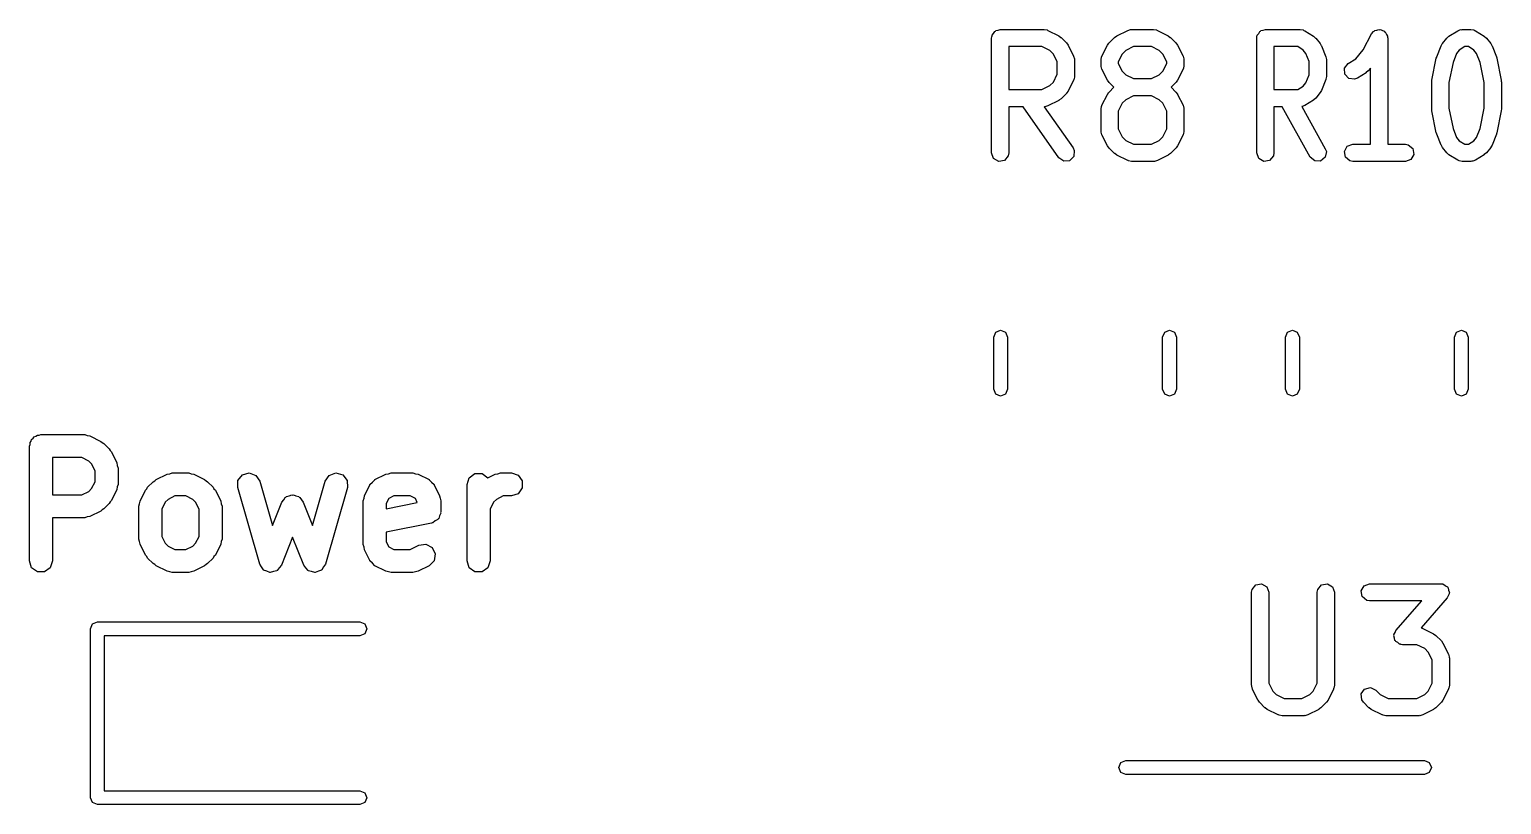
# Model space of a CAD drawing. Extents: x 33 to 173, y -118 to -38.
# Drawn here: x 145.5 to 158.31, y -54.13 to -47.39 of the extents above; entities that cross this region are included whole.
import ezdxf

# ---------------------------------------------------------------- set-up
doc = ezdxf.new("R2010")
doc.units = 0
doc.layers.add('BLACK', color=7, linetype='CONTINUOUS')

msp = doc.modelspace()

# ---------------------------------------------------------------- linework, layer by layer
at = {"layer": 'BLACK', "linetype": 'CONTINUOUS'}
for p, q in [((153.89, -47.4202), (153.9, -47.4034)), ((153.9, -47.4034), (153.906, -47.4011)), ((153.906, -47.4011), (153.91, -47.3959)), ((153.91, -47.3959), (153.93, -47.3925)), ((153.93, -47.3925), (153.948, -47.3858)), ((153.948, -47.3858), (154.329, -47.3858)), ((154.329, -47.3858), (154.355, -47.3903)), ((154.355, -47.3903), (154.358, -47.3932)), ((154.358, -47.3932), (154.362, -47.3937)), ((154.362, -47.3937), (154.458, -47.4414)), ((154.962, -47.4414), (155.057, -47.3937)), ((155.057, -47.3937), (155.082, -47.3863)), ((155.082, -47.3863), (155.087, -47.3874)), ((155.087, -47.3874), (155.091, -47.3858)), ((155.091, -47.3858), (155.281, -47.3858)), ((155.281, -47.3858), (155.307, -47.3903)), ((155.307, -47.3903), (155.31, -47.3932)), ((155.31, -47.3932), (155.315, -47.3937)), ((155.315, -47.3937), (155.41, -47.4414)), ((156.197, -47.4202), (156.206, -47.4034)), ((156.206, -47.4034), (156.213, -47.4011)), ((156.213, -47.4011), (156.217, -47.3959)), ((156.217, -47.3959), (156.236, -47.3925)), ((156.236, -47.3925), (156.255, -47.3858)), ((156.255, -47.3858), (156.559, -47.3858)), ((156.559, -47.3858), (156.585, -47.3903)), ((156.585, -47.3903), (156.591, -47.3955)), ((156.591, -47.3955), (156.599, -47.3972)), ((156.599, -47.3972), (156.675, -47.4448)), ((157.179, -47.4255), (157.195, -47.405)), ((157.195, -47.405), (157.202, -47.402)), ((157.202, -47.402), (157.208, -47.3959)), ((157.208, -47.3959), (157.226, -47.3927)), ((157.226, -47.3927), (157.243, -47.3859)), ((157.243, -47.3859), (157.25, -47.3884)), ((157.25, -47.3884), (157.258, -47.387)), ((157.258, -47.387), (157.274, -47.3961)), ((157.274, -47.3961), (157.291, -47.4018)), ((157.291, -47.4018), (157.296, -47.4086)), ((157.853, -47.4448), (157.929, -47.3972)), ((157.929, -47.3972), (157.953, -47.3875)), ((157.953, -47.3875), (157.961, -47.3886)), ((157.961, -47.3886), (157.969, -47.3858)), ((157.969, -47.3858), (158.045, -47.3858)), ((158.045, -47.3858), (158.071, -47.3903)), ((158.071, -47.3903), (158.077, -47.3955)), ((158.077, -47.3955), (158.085, -47.3972)), ((158.085, -47.3972), (158.161, -47.4448)), ((153.873, -47.4608), (153.875, -47.4511)), ((153.873, -48.4608), (153.873, -47.4608)), ((153.874, -47.4478), (153.876, -47.4449)), ((153.875, -47.4511), (153.874, -47.4478)), ((153.876, -47.4449), (153.877, -47.4352)), ((153.877, -47.4352), (153.89, -47.4202)), ((154.311, -47.5358), (154.023, -47.5358)), ((154.023, -47.5358), (154.023, -47.9096)), ((154.38, -47.5701), (154.311, -47.5358)), ((154.458, -47.4414), (154.476, -47.4547)), ((154.476, -47.4547), (154.477, -47.4554)), ((154.477, -47.4554), (154.525, -47.503)), ((154.525, -47.503), (154.538, -47.5214)), ((154.538, -47.5214), (154.539, -47.5225)), ((154.539, -47.5225), (154.586, -47.6178)), ((154.833, -47.6178), (154.881, -47.5225)), ((154.881, -47.5225), (154.894, -47.5045)), ((154.894, -47.5045), (154.895, -47.503)), ((154.895, -47.503), (154.942, -47.4554)), ((154.942, -47.4554), (154.961, -47.4425)), ((154.961, -47.4425), (154.962, -47.4414)), ((155.108, -47.5358), (155.04, -47.5701)), ((155.264, -47.5358), (155.108, -47.5358)), ((155.332, -47.5701), (155.264, -47.5358)), ((155.41, -47.4414), (155.428, -47.4547)), ((155.428, -47.4547), (155.43, -47.4554)), ((155.43, -47.4554), (155.477, -47.503)), ((155.477, -47.503), (155.49, -47.5214)), ((155.49, -47.5214), (155.491, -47.5225)), ((155.491, -47.5225), (155.539, -47.6178)), ((156.18, -47.4608), (156.181, -47.4511)), ((156.18, -48.4608), (156.18, -47.4608)), ((156.181, -47.4478), (156.182, -47.4449)), ((156.181, -47.4511), (156.181, -47.4478)), ((156.182, -47.4449), (156.184, -47.4352)), ((156.184, -47.4352), (156.197, -47.4202)), ((156.538, -47.5358), (156.33, -47.5358)), ((156.33, -47.5358), (156.33, -47.9096)), ((156.585, -47.5653), (156.538, -47.5358)), ((156.675, -47.4448), (156.693, -47.4612)), ((156.693, -47.4612), (156.694, -47.4616)), ((156.694, -47.4616), (156.732, -47.5092)), ((156.732, -47.5092), (156.741, -47.5262)), ((156.741, -47.5262), (156.743, -47.5282)), ((156.743, -47.5282), (156.781, -47.6234)), ((157.106, -47.5622), (157.179, -47.4255)), ((157.296, -47.4086), (157.302, -47.4126)), ((157.302, -47.4126), (157.309, -47.4298)), ((157.309, -47.4298), (157.318, -47.4453)), ((157.318, -47.4453), (157.317, -47.4533)), ((157.317, -47.4533), (157.32, -47.4608)), ((157.32, -47.4608), (157.32, -48.3858)), ((157.747, -47.6234), (157.785, -47.5282)), ((157.785, -47.5282), (157.795, -47.5117)), ((157.795, -47.5117), (157.796, -47.5092)), ((157.796, -47.5092), (157.834, -47.4616)), ((157.834, -47.4616), (157.852, -47.4455)), ((157.852, -47.4455), (157.853, -47.4448)), ((157.99, -47.5358), (157.943, -47.5653)), ((158.024, -47.5358), (157.99, -47.5358)), ((158.071, -47.5653), (158.024, -47.5358)), ((158.161, -47.4448), (158.179, -47.4612)), ((158.179, -47.4612), (158.18, -47.4616)), ((158.18, -47.4616), (158.218, -47.5092)), ((158.218, -47.5092), (158.227, -47.5262)), ((158.227, -47.5262), (158.229, -47.5282)), ((158.229, -47.5282), (158.267, -47.6234)), ((154.41, -47.6005), (154.38, -47.5701)), ((154.444, -47.669), (154.41, -47.6005)), ((154.586, -47.6178), (154.594, -47.6427)), ((154.594, -47.6427), (154.593, -47.6471)), ((154.593, -47.6471), (154.594, -47.6513)), ((154.594, -47.6513), (154.594, -47.7942)), ((154.825, -47.6513), (154.83, -47.6256)), ((154.825, -47.6989), (154.825, -47.6513)), ((154.83, -47.6256), (154.833, -47.6222)), ((154.833, -47.6222), (154.833, -47.6178)), ((155.01, -47.6005), (154.975, -47.669)), ((155.04, -47.5701), (155.01, -47.6005)), ((155.362, -47.6005), (155.332, -47.5701)), ((155.397, -47.669), (155.362, -47.6005)), ((155.539, -47.6178), (155.546, -47.6427)), ((155.546, -47.6427), (155.545, -47.6471)), ((155.545, -47.6471), (155.547, -47.6513)), ((155.547, -47.6513), (155.547, -47.6989)), ((156.608, -47.5942), (156.585, -47.5653)), ((156.637, -47.6657), (156.608, -47.5942)), ((156.781, -47.6234), (156.787, -47.6489)), ((156.787, -47.6489), (156.786, -47.6501)), ((156.786, -47.6501), (156.787, -47.6513)), ((156.787, -47.6513), (156.787, -47.7942)), ((156.977, -47.6829), (157.042, -47.6421)), ((157.042, -47.6421), (157.106, -47.5622)), ((157.705, -47.8271), (157.743, -47.6366)), ((157.743, -47.6366), (157.747, -47.6268)), ((157.747, -47.6268), (157.747, -47.6234)), ((157.92, -47.5942), (157.889, -47.6728)), ((157.943, -47.5653), (157.92, -47.5942)), ((158.094, -47.5942), (158.071, -47.5653)), ((158.125, -47.6728), (158.094, -47.5942)), ((158.267, -47.6234), (158.269, -47.6337)), ((158.269, -47.6337), (158.271, -47.6366)), ((158.271, -47.6366), (158.309, -47.8271)), ((154.41, -47.845), (154.444, -47.7764)), ((154.444, -47.7764), (154.444, -47.669)), ((154.827, -47.7031), (154.825, -47.6989)), ((154.826, -47.7075), (154.827, -47.7031)), ((154.833, -47.7325), (154.826, -47.7075)), ((154.881, -47.8277), (154.833, -47.7325)), ((154.975, -47.669), (154.975, -47.6812)), ((154.975, -47.6812), (155.01, -47.7497)), ((155.01, -47.7497), (155.04, -47.7801)), ((155.04, -47.7801), (155.108, -47.8144)), ((155.264, -47.8144), (155.332, -47.7801)), ((155.332, -47.7801), (155.362, -47.7497)), ((155.362, -47.7497), (155.397, -47.6812)), ((155.397, -47.6812), (155.397, -47.669)), ((155.539, -47.7325), (155.491, -47.8277)), ((155.542, -47.7246), (155.539, -47.728)), ((155.539, -47.728), (155.539, -47.7325)), ((155.547, -47.6989), (155.542, -47.7246)), ((156.608, -47.8512), (156.637, -47.7797)), ((156.637, -47.7797), (156.637, -47.6657)), ((156.945, -47.7234), (156.977, -47.6829)), ((156.947, -47.7746), (156.945, -47.7234)), ((156.981, -47.8128), (156.947, -47.7746)), ((157.132, -47.7625), (157.056, -47.8101)), ((157.133, -47.7619), (157.132, -47.7625)), ((157.151, -47.7458), (157.133, -47.7619)), ((157.17, -47.7222), (157.151, -47.7458)), ((157.17, -48.3858), (157.17, -47.7222)), ((157.889, -47.6728), (157.853, -47.8492)), ((158.161, -47.8492), (158.125, -47.6728)), ((154.023, -47.9096), (154.311, -47.9096)), ((154.311, -47.9096), (154.38, -47.8754)), ((154.38, -47.8754), (154.41, -47.845)), ((154.586, -47.8277), (154.539, -47.9229)), ((154.587, -47.8232), (154.586, -47.8277)), ((154.59, -47.8198), (154.587, -47.8232)), ((154.594, -47.7942), (154.59, -47.8198)), ((154.882, -47.8288), (154.881, -47.8277)), ((154.895, -47.8472), (154.882, -47.8288)), ((154.937, -47.8894), (154.895, -47.8472)), ((154.895, -47.9316), (154.937, -47.8894)), ((155.108, -47.8144), (155.264, -47.8144)), ((155.477, -47.8472), (155.435, -47.8894)), ((155.435, -47.8894), (155.477, -47.9316)), ((155.478, -47.8457), (155.477, -47.8472)), ((155.491, -47.8277), (155.478, -47.8457)), ((156.33, -47.9096), (156.538, -47.9096)), ((156.538, -47.9096), (156.585, -47.8802)), ((156.585, -47.8802), (156.608, -47.8512)), ((156.743, -47.9172), (156.733, -47.9337)), ((156.781, -47.822), (156.743, -47.9172)), ((156.782, -47.8198), (156.781, -47.8208)), ((156.781, -47.8208), (156.781, -47.822)), ((156.787, -47.7942), (156.782, -47.8198)), ((157.032, -47.8199), (156.981, -47.8128)), ((157.056, -47.8101), (157.032, -47.8199)), ((157.703, -47.8418), (157.705, -47.8305)), ((157.703, -48.0799), (157.703, -47.8418)), ((157.705, -47.8305), (157.705, -47.8271)), ((157.853, -47.8492), (157.853, -48.0724)), ((158.161, -48.0724), (158.161, -47.8492)), ((158.309, -47.8271), (158.309, -47.8385)), ((158.309, -47.8385), (158.311, -47.8418)), ((158.311, -47.8418), (158.311, -48.0799)), ((154.458, -48.0041), (154.362, -48.0517)), ((154.459, -48.0029), (154.458, -48.0041)), ((154.477, -47.99), (154.459, -48.0029)), ((154.525, -47.9424), (154.477, -47.99)), ((154.539, -47.9229), (154.525, -47.9409)), ((154.525, -47.9409), (154.525, -47.9424)), ((154.833, -48.0463), (154.881, -47.9511)), ((154.833, -48.0508), (154.833, -48.0463)), ((154.881, -47.9511), (154.894, -47.9331)), ((154.894, -47.9331), (154.895, -47.9316)), ((155.01, -48.0291), (154.975, -48.0976)), ((155.04, -47.9986), (155.01, -48.0291)), ((155.108, -47.9644), (155.04, -47.9986)), ((155.264, -47.9644), (155.108, -47.9644)), ((155.332, -47.9986), (155.264, -47.9644)), ((155.362, -48.0291), (155.332, -47.9986)), ((155.397, -48.0976), (155.362, -48.0291)), ((155.477, -47.9316), (155.49, -47.95)), ((155.49, -47.95), (155.491, -47.9511)), ((155.491, -47.9511), (155.539, -48.0463)), ((155.539, -48.0463), (155.546, -48.0713)), ((156.599, -48.0482), (156.575, -48.058)), ((156.675, -48.0006), (156.599, -48.0482)), ((156.676, -48), (156.675, -48.0006)), ((156.694, -47.9839), (156.676, -48)), ((156.732, -47.9362), (156.694, -47.9839)), ((156.733, -47.9337), (156.732, -47.9362)), ((154.147, -48.0596), (154.023, -48.0596)), ((154.023, -48.0596), (154.023, -48.4608)), ((154.458, -48.5038), (154.147, -48.0596)), ((154.333, -48.0581), (154.33, -48.0593)), ((154.33, -48.0593), (154.581, -48.4178)), ((154.337, -48.0591), (154.333, -48.0581)), ((154.362, -48.0517), (154.337, -48.0591)), ((154.825, -48.0799), (154.83, -48.0542)), ((154.825, -48.2703), (154.825, -48.0799)), ((154.83, -48.0542), (154.833, -48.0508)), ((154.975, -48.0976), (154.975, -48.2526)), ((155.397, -48.2526), (155.397, -48.0976)), ((155.546, -48.0713), (155.545, -48.0757)), ((155.545, -48.0757), (155.547, -48.0799)), ((155.547, -48.0799), (155.547, -48.2703)), ((156.401, -48.0596), (156.33, -48.0596)), ((156.33, -48.0596), (156.33, -48.4608)), ((156.646, -48.4975), (156.401, -48.0596)), ((156.575, -48.058), (156.572, -48.0576)), ((156.572, -48.0576), (156.777, -48.4242)), ((157.705, -48.0831), (157.703, -48.0799)), ((157.705, -48.0946), (157.705, -48.0831)), ((157.743, -48.2851), (157.705, -48.0946)), ((157.853, -48.0724), (157.889, -48.2489)), ((158.125, -48.2489), (158.161, -48.0724)), ((158.309, -48.0946), (158.271, -48.2851)), ((158.311, -48.0799), (158.309, -48.0911)), ((158.309, -48.0911), (158.309, -48.0946)), ((154.827, -48.2746), (154.825, -48.2703)), ((154.826, -48.2789), (154.827, -48.2746)), ((154.833, -48.3039), (154.826, -48.2789)), ((154.881, -48.3991), (154.833, -48.3039)), ((154.975, -48.2526), (155.01, -48.3212)), ((155.362, -48.3212), (155.397, -48.2526)), ((155.539, -48.3039), (155.491, -48.3991)), ((155.542, -48.296), (155.539, -48.2994)), ((155.539, -48.2994), (155.539, -48.3039)), ((155.547, -48.2703), (155.542, -48.296)), ((157.745, -48.288), (157.743, -48.2851)), ((157.747, -48.2982), (157.745, -48.288)), ((157.785, -48.3934), (157.747, -48.2982)), ((157.889, -48.2489), (157.92, -48.3274)), ((158.094, -48.3274), (158.125, -48.2489)), ((158.267, -48.2982), (158.229, -48.3934)), ((158.271, -48.2851), (158.267, -48.2948)), ((158.267, -48.2948), (158.267, -48.2982)), ((154.581, -48.4178), (154.592, -48.4414)), ((154.882, -48.4002), (154.881, -48.3991)), ((154.895, -48.4186), (154.882, -48.4002)), ((154.942, -48.4662), (154.895, -48.4186)), ((155.01, -48.3212), (155.04, -48.3516)), ((155.04, -48.3516), (155.108, -48.3858)), ((155.108, -48.3858), (155.264, -48.3858)), ((155.264, -48.3858), (155.332, -48.3516)), ((155.332, -48.3516), (155.362, -48.3212)), ((155.477, -48.4186), (155.43, -48.4662)), ((155.478, -48.4171), (155.477, -48.4186)), ((155.491, -48.3991), (155.478, -48.4171)), ((156.777, -48.4242), (156.786, -48.4488)), ((156.943, -48.4478), (156.968, -48.4034)), ((156.968, -48.4034), (157.016, -48.3858)), ((157.016, -48.3858), (157.17, -48.3858)), ((157.32, -48.3858), (157.474, -48.3858)), ((157.474, -48.3858), (157.499, -48.3903)), ((157.499, -48.3903), (157.539, -48.4233)), ((157.539, -48.4233), (157.547, -48.4738)), ((157.787, -48.3954), (157.785, -48.3934)), ((157.796, -48.4124), (157.787, -48.3954)), ((157.834, -48.4601), (157.796, -48.4124)), ((157.92, -48.3274), (157.943, -48.3564)), ((157.943, -48.3564), (157.99, -48.3858)), ((157.99, -48.3858), (158.024, -48.3858)), ((158.024, -48.3858), (158.071, -48.3564)), ((158.071, -48.3564), (158.094, -48.3274)), ((158.218, -48.4124), (158.18, -48.4601)), ((158.219, -48.4099), (158.218, -48.4124)), ((158.229, -48.3934), (158.219, -48.4099)), ((153.89, -48.509), (153.873, -48.4608)), ((153.935, -48.5347), (153.89, -48.509)), ((153.985, -48.5258), (153.935, -48.5347)), ((154.018, -48.4865), (153.985, -48.5258)), ((154.023, -48.4608), (154.018, -48.4865)), ((154.5, -48.5333), (154.458, -48.5038)), ((154.551, -48.5288), (154.5, -48.5333)), ((154.587, -48.4925), (154.551, -48.5288)), ((154.592, -48.4414), (154.587, -48.4925)), ((154.944, -48.4669), (154.942, -48.4662)), ((154.962, -48.4803), (154.944, -48.4669)), ((155.057, -48.5279), (154.962, -48.4803)), ((155.062, -48.5284), (155.057, -48.5279)), ((155.065, -48.5313), (155.062, -48.5284)), ((155.091, -48.5358), (155.065, -48.5313)), ((155.281, -48.5358), (155.091, -48.5358)), ((155.285, -48.5343), (155.281, -48.5358)), ((155.29, -48.5353), (155.285, -48.5343)), ((155.315, -48.5279), (155.29, -48.5353)), ((155.41, -48.4803), (155.315, -48.5279)), ((155.411, -48.4791), (155.41, -48.4803)), ((155.43, -48.4662), (155.411, -48.4791)), ((156.197, -48.509), (156.18, -48.4608)), ((156.242, -48.5347), (156.197, -48.509)), ((156.292, -48.5258), (156.242, -48.5347)), ((156.325, -48.4865), (156.292, -48.5258)), ((156.33, -48.4608), (156.325, -48.4865)), ((156.685, -48.531), (156.646, -48.4975)), ((156.736, -48.5316), (156.685, -48.531)), ((156.776, -48.4992), (156.736, -48.5316)), ((156.786, -48.4488), (156.776, -48.4992)), ((156.952, -48.4983), (156.943, -48.4478)), ((156.991, -48.5313), (156.952, -48.4983)), ((157.016, -48.5358), (156.991, -48.5313)), ((157.474, -48.5358), (157.016, -48.5358)), ((157.522, -48.5183), (157.474, -48.5358)), ((157.547, -48.4738), (157.522, -48.5183)), ((157.835, -48.4605), (157.834, -48.4601)), ((157.853, -48.4768), (157.835, -48.4605)), ((157.929, -48.5244), (157.853, -48.4768)), ((157.937, -48.5261), (157.929, -48.5244)), ((157.943, -48.5313), (157.937, -48.5261)), ((157.969, -48.5358), (157.943, -48.5313)), ((158.045, -48.5358), (157.969, -48.5358)), ((158.053, -48.5331), (158.045, -48.5358)), ((158.061, -48.5342), (158.053, -48.5331)), ((158.085, -48.5244), (158.061, -48.5342)), ((158.161, -48.4768), (158.085, -48.5244)), ((158.18, -48.4601), (158.161, -48.4762)), ((158.161, -48.4762), (158.161, -48.4768)), ((153.891, -50.0649), (153.909, -50.0225)), ((153.891, -50.5191), (153.891, -50.0649)), ((153.909, -50.0225), (153.951, -50.0049)), ((153.951, -50.0049), (153.993, -50.0225)), ((153.993, -50.0225), (154.011, -50.0649)), ((154.011, -50.0649), (154.011, -50.5191)), ((155.361, -50.0649), (155.379, -50.0225)), ((155.361, -50.5191), (155.361, -50.0649)), ((155.379, -50.0225), (155.421, -50.0049)), ((155.421, -50.0049), (155.463, -50.0225)), ((155.463, -50.0225), (155.481, -50.0649)), ((155.481, -50.0649), (155.481, -50.5191)), ((156.431, -50.0649), (156.449, -50.0225)), ((156.431, -50.5191), (156.431, -50.0649)), ((156.449, -50.0225), (156.491, -50.0049)), ((156.491, -50.0049), (156.533, -50.0225)), ((156.533, -50.0225), (156.551, -50.0649)), ((156.551, -50.0649), (156.551, -50.5191)), ((157.901, -50.0649), (157.919, -50.0225)), ((157.901, -50.5191), (157.901, -50.0649)), ((157.919, -50.0225), (157.961, -50.0049)), ((157.961, -50.0049), (158.003, -50.0225)), ((158.003, -50.0225), (158.021, -50.0649)), ((158.021, -50.0649), (158.021, -50.5191)), ((153.909, -50.5615), (153.891, -50.5191)), ((153.951, -50.5791), (153.909, -50.5615)), ((153.993, -50.5615), (153.951, -50.5791)), ((154.011, -50.5191), (153.993, -50.5615)), ((155.379, -50.5615), (155.361, -50.5191)), ((155.421, -50.5791), (155.379, -50.5615)), ((155.463, -50.5615), (155.421, -50.5791)), ((155.481, -50.5191), (155.463, -50.5615)), ((156.449, -50.5615), (156.431, -50.5191)), ((156.491, -50.5791), (156.449, -50.5615)), ((156.533, -50.5615), (156.491, -50.5791)), ((156.551, -50.5191), (156.533, -50.5615)), ((157.919, -50.5615), (157.901, -50.5191)), ((157.961, -50.5791), (157.919, -50.5615)), ((158.003, -50.5615), (157.961, -50.5791)), ((158.021, -50.5191), (158.003, -50.5615)), ((145.503, -50.9833), (145.512, -50.9705)), ((145.503, -50.9992), (145.503, -50.9833)), ((145.512, -50.9705), (145.517, -50.9554)), ((145.517, -50.9554), (145.53, -50.9461)), ((145.53, -50.9461), (145.539, -50.9333)), ((145.539, -50.9333), (145.554, -50.9284)), ((145.554, -50.9284), (145.567, -50.9191)), ((145.567, -50.9191), (145.583, -50.9191)), ((145.583, -50.9191), (145.598, -50.9142)), ((145.598, -50.9142), (145.979, -50.9142)), ((145.979, -50.9142), (146.001, -50.9213)), ((146.001, -50.9213), (146.023, -50.9248)), ((146.023, -50.9248), (146.119, -50.9724)), ((146.119, -50.9724), (146.13, -50.9838)), ((146.13, -50.9838), (146.145, -50.9911)), ((146.145, -50.9911), (146.192, -51.0387)), ((145.498, -51.0142), (145.503, -50.9992)), ((145.498, -52.0142), (145.498, -51.0142)), ((145.955, -51.1142), (145.698, -51.1142)), ((145.698, -51.1142), (145.698, -51.438)), ((146.015, -51.144), (145.955, -51.1142)), ((146.192, -51.0387), (146.2, -51.0532)), ((146.2, -51.0532), (146.211, -51.0647)), ((146.211, -51.0647), (146.259, -51.16)), ((146.039, -51.1687), (146.015, -51.144)), ((146.069, -51.2283), (146.039, -51.1687)), ((146.069, -51.3239), (146.069, -51.2283)), ((146.259, -51.16), (146.262, -51.1828)), ((146.262, -51.1828), (146.269, -51.2047)), ((146.269, -51.2047), (146.269, -51.3476)), ((146.719, -51.2547), (146.741, -51.2476)), ((146.741, -51.2476), (146.884, -51.2476)), ((146.884, -51.2476), (146.905, -51.2547)), ((147.351, -51.2646), (147.411, -51.2476)), ((147.411, -51.2476), (147.469, -51.2688)), ((148.108, -51.2688), (148.166, -51.2476)), ((148.166, -51.2476), (148.225, -51.2646)), ((148.624, -51.2547), (148.645, -51.2476)), ((148.645, -51.2476), (148.836, -51.2476)), ((148.836, -51.2476), (148.858, -51.2547)), ((149.576, -51.2547), (149.598, -51.2476)), ((149.598, -51.2476), (149.693, -51.2476)), ((149.693, -51.2476), (149.752, -51.2666)), ((146.039, -51.3836), (146.069, -51.3239)), ((146.262, -51.3695), (146.259, -51.3923)), ((146.269, -51.3476), (146.262, -51.3695)), ((146.52, -51.3865), (146.527, -51.3721)), ((146.527, -51.3721), (146.575, -51.3245)), ((146.575, -51.3245), (146.589, -51.3171)), ((146.589, -51.3171), (146.601, -51.3057)), ((146.601, -51.3057), (146.696, -51.2581)), ((146.696, -51.2581), (146.719, -51.2547)), ((146.905, -51.2547), (146.928, -51.2581)), ((146.928, -51.2581), (147.023, -51.3057)), ((147.023, -51.3057), (147.035, -51.3171)), ((147.035, -51.3171), (147.049, -51.3245)), ((147.049, -51.3245), (147.097, -51.3721)), ((147.097, -51.3721), (147.104, -51.3865)), ((147.311, -51.375), (147.313, -51.3133)), ((147.502, -52.0417), (147.311, -51.375)), ((147.313, -51.3133), (147.351, -51.2646)), ((147.469, -51.2688), (147.503, -51.3201)), ((147.503, -51.3201), (147.614, -51.7055)), ((147.963, -51.7055), (148.073, -51.3201)), ((148.073, -51.3201), (148.108, -51.2688)), ((148.265, -51.375), (148.075, -52.0417)), ((148.225, -51.2646), (148.263, -51.3133)), ((148.263, -51.3133), (148.265, -51.375)), ((148.413, -51.4457), (148.461, -51.3504)), ((148.461, -51.3491), (148.483, -51.3279)), ((148.461, -51.3499), (148.461, -51.3491)), ((148.461, -51.3504), (148.461, -51.3499)), ((148.483, -51.3279), (148.504, -51.3064)), ((148.504, -51.3064), (148.505, -51.3063)), ((148.505, -51.3057), (148.601, -51.2581)), ((148.505, -51.3063), (148.505, -51.3057)), ((148.601, -51.2581), (148.624, -51.2547)), ((148.858, -51.2547), (148.881, -51.2581)), ((148.881, -51.2581), (148.976, -51.3057)), ((148.976, -51.3057), (148.976, -51.3063)), ((148.976, -51.3063), (148.977, -51.3064)), ((148.977, -51.3064), (148.998, -51.3279)), ((148.998, -51.3279), (149.02, -51.3491)), ((149.02, -51.3491), (149.02, -51.3499)), ((149.02, -51.3499), (149.021, -51.3504)), ((149.021, -51.3504), (149.068, -51.4457)), ((149.307, -51.3476), (149.326, -51.2888)), ((149.307, -52.0142), (149.307, -51.3476)), ((149.326, -51.2888), (149.376, -51.2524)), ((149.376, -51.2524), (149.438, -51.2524)), ((149.438, -51.2524), (149.488, -51.2888)), ((149.488, -51.2888), (149.489, -51.2903)), ((149.489, -51.2903), (149.553, -51.2581)), ((149.553, -51.2581), (149.576, -51.2547)), ((149.752, -51.2666), (149.788, -51.3166)), ((149.788, -51.3785), (149.752, -51.4285)), ((149.788, -51.3166), (149.788, -51.3785)), ((145.698, -51.438), (145.955, -51.438)), ((145.955, -51.438), (146.015, -51.4082)), ((146.015, -51.4082), (146.039, -51.3836)), ((146.2, -51.4991), (146.192, -51.5135)), ((146.211, -51.4875), (146.2, -51.4991)), ((146.259, -51.3923), (146.211, -51.4875)), ((146.457, -51.5161), (146.461, -51.4933)), ((146.461, -51.4933), (146.508, -51.3981)), ((146.508, -51.3981), (146.52, -51.3865)), ((146.68, -51.502), (146.65, -51.5616)), ((146.705, -51.4774), (146.68, -51.502)), ((146.764, -51.4476), (146.705, -51.4774)), ((146.86, -51.4476), (146.764, -51.4476)), ((146.92, -51.4774), (146.86, -51.4476)), ((146.944, -51.502), (146.92, -51.4774)), ((146.974, -51.5616), (146.944, -51.502)), ((147.104, -51.3865), (147.116, -51.3981)), ((147.116, -51.3981), (147.163, -51.4933)), ((147.163, -51.4933), (147.167, -51.5161)), ((147.614, -51.7055), (147.695, -51.5009)), ((147.695, -51.5009), (147.711, -51.482)), ((147.711, -51.482), (147.724, -51.4612)), ((147.724, -51.4612), (147.731, -51.4587)), ((147.731, -51.4587), (147.735, -51.4534)), ((147.735, -51.4534), (147.759, -51.4474)), ((147.759, -51.4474), (147.782, -51.4382)), ((147.782, -51.4382), (147.788, -51.4399)), ((147.788, -51.4399), (147.795, -51.4382)), ((147.795, -51.4382), (147.818, -51.4474)), ((147.818, -51.4474), (147.842, -51.4534)), ((147.842, -51.4534), (147.846, -51.4587)), ((147.846, -51.4587), (147.852, -51.4612)), ((147.852, -51.4612), (147.865, -51.482)), ((147.865, -51.482), (147.881, -51.5009)), ((147.881, -51.5009), (147.963, -51.7055)), ((148.403, -51.4904), (148.41, -51.4685)), ((148.403, -51.8714), (148.403, -51.4904)), ((148.41, -51.4685), (148.413, -51.4457)), ((148.625, -51.4697), (148.603, -51.514)), ((148.603, -51.5589), (148.874, -51.5046)), ((148.669, -51.4476), (148.625, -51.4697)), ((148.812, -51.4476), (148.669, -51.4476)), ((148.857, -51.4697), (148.812, -51.4476)), ((148.874, -51.5046), (148.857, -51.4697)), ((149.068, -51.4457), (149.072, -51.4685)), ((149.072, -51.4685), (149.079, -51.4904)), ((149.079, -51.4904), (149.079, -51.5856)), ((149.537, -51.502), (149.507, -51.5616)), ((149.562, -51.4774), (149.537, -51.502)), ((149.621, -51.4476), (149.562, -51.4774)), ((149.693, -51.4476), (149.621, -51.4476)), ((149.752, -51.4285), (149.693, -51.4476)), ((146.001, -51.6309), (145.979, -51.638)), ((146.023, -51.6275), (146.001, -51.6309)), ((146.119, -51.5799), (146.023, -51.6275)), ((146.13, -51.5685), (146.119, -51.5799)), ((146.145, -51.5611), (146.13, -51.5685)), ((146.192, -51.5135), (146.145, -51.5611)), ((146.45, -51.538), (146.457, -51.5161)), ((146.45, -51.8237), (146.45, -51.538)), ((146.65, -51.5616), (146.65, -51.8001)), ((146.974, -51.8001), (146.974, -51.5616)), ((147.167, -51.5161), (147.174, -51.538)), ((147.174, -51.538), (147.174, -51.8237)), ((148.603, -51.514), (148.603, -51.5589)), ((149.067, -51.6203), (149.06, -51.6444)), ((149.078, -51.5973), (149.067, -51.6203)), ((149.079, -51.5856), (149.077, -51.5914)), ((149.077, -51.5914), (149.078, -51.5973)), ((149.507, -51.5616), (149.507, -52.0142)), ((145.979, -51.638), (145.698, -51.638)), ((145.698, -51.638), (145.698, -52.0142)), ((148.998, -51.6837), (148.603, -51.7629)), ((148.603, -51.7629), (148.603, -51.8478)), ((149.004, -51.6808), (148.998, -51.6837)), ((149.01, -51.6808), (149.004, -51.6808)), ((149.03, -51.6659), (149.01, -51.6808)), ((149.052, -51.6535), (149.03, -51.6659)), ((149.055, -51.648), (149.052, -51.6535)), ((149.06, -51.6444), (149.055, -51.648)), ((146.457, -51.8457), (146.45, -51.8237)), ((146.461, -51.8685), (146.457, -51.8457)), ((146.508, -51.9637), (146.461, -51.8685)), ((146.65, -51.8001), (146.68, -51.8597)), ((146.68, -51.8597), (146.705, -51.8844)), ((146.705, -51.8844), (146.764, -51.9142)), ((146.86, -51.9142), (146.92, -51.8844)), ((146.92, -51.8844), (146.944, -51.8597)), ((146.944, -51.8597), (146.974, -51.8001)), ((147.163, -51.8685), (147.116, -51.9637)), ((147.167, -51.8457), (147.163, -51.8685)), ((147.174, -51.8237), (147.167, -51.8457)), ((147.788, -51.8073), (147.691, -52.0514)), ((147.886, -52.0514), (147.788, -51.8073)), ((148.41, -51.8933), (148.403, -51.8714)), ((148.603, -51.8478), (148.625, -51.8921)), ((148.625, -51.8921), (148.669, -51.9142)), ((148.812, -51.9142), (148.886, -51.8772)), ((148.886, -51.8772), (148.948, -51.868)), ((148.948, -51.868), (149.002, -51.8964)), ((145.517, -52.073), (145.498, -52.0142)), ((145.698, -52.0142), (145.679, -52.073)), ((146.52, -51.9752), (146.508, -51.9637)), ((146.527, -51.9897), (146.52, -51.9752)), ((146.575, -52.0373), (146.527, -51.9897)), ((146.764, -51.9142), (146.86, -51.9142)), ((147.097, -51.9897), (147.049, -52.0373)), ((147.104, -51.9752), (147.097, -51.9897)), ((147.116, -51.9637), (147.104, -51.9752)), ((148.413, -51.9161), (148.41, -51.8933)), ((148.461, -52.0113), (148.413, -51.9161)), ((148.461, -52.0119), (148.461, -52.0113)), ((148.461, -52.0127), (148.461, -52.0119)), ((148.483, -52.0338), (148.461, -52.0127)), ((148.669, -51.9142), (148.812, -51.9142)), ((149.02, -52.0127), (148.976, -52.056)), ((149.002, -51.8964), (149.03, -51.9517)), ((149.03, -51.9517), (149.02, -52.0127)), ((149.326, -52.073), (149.307, -52.0142)), ((149.507, -52.0142), (149.488, -52.073)), ((145.567, -52.1093), (145.517, -52.073)), ((145.629, -52.1093), (145.567, -52.1093)), ((145.679, -52.073), (145.629, -52.1093)), ((146.589, -52.0447), (146.575, -52.0373)), ((146.601, -52.056), (146.589, -52.0447)), ((146.696, -52.1037), (146.601, -52.056)), ((146.719, -52.1071), (146.696, -52.1037)), ((146.741, -52.1142), (146.719, -52.1071)), ((146.884, -52.1142), (146.741, -52.1142)), ((146.905, -52.1071), (146.884, -52.1142)), ((146.928, -52.1037), (146.905, -52.1071)), ((147.023, -52.056), (146.928, -52.1037)), ((147.035, -52.0447), (147.023, -52.056)), ((147.049, -52.0373), (147.035, -52.0447)), ((147.518, -52.0661), (147.502, -52.0417)), ((147.534, -52.091), (147.518, -52.0661)), ((147.535, -52.0916), (147.534, -52.091)), ((147.536, -52.093), (147.535, -52.0916)), ((147.564, -52.1031), (147.536, -52.093)), ((147.591, -52.114), (147.564, -52.1031)), ((147.593, -52.1136), (147.591, -52.114)), ((147.594, -52.1142), (147.593, -52.1136)), ((147.623, -52.1061), (147.594, -52.1142)), ((147.651, -52.0988), (147.623, -52.1061)), ((147.652, -52.0976), (147.651, -52.0988)), ((147.654, -52.0972), (147.652, -52.0976)), ((147.672, -52.074), (147.654, -52.0972)), ((147.691, -52.0514), (147.672, -52.074)), ((147.905, -52.074), (147.886, -52.0514)), ((147.923, -52.0972), (147.905, -52.074)), ((147.924, -52.0976), (147.923, -52.0972)), ((147.925, -52.0988), (147.924, -52.0976)), ((147.954, -52.1061), (147.925, -52.0988)), ((147.982, -52.1142), (147.954, -52.1061)), ((147.984, -52.1136), (147.982, -52.1142)), ((147.985, -52.114), (147.984, -52.1136)), ((148.013, -52.1031), (147.985, -52.114)), ((148.04, -52.093), (148.013, -52.1031)), ((148.041, -52.0916), (148.04, -52.093)), ((148.043, -52.091), (148.041, -52.0916)), ((148.058, -52.0661), (148.043, -52.091)), ((148.075, -52.0417), (148.058, -52.0661)), ((148.504, -52.0554), (148.483, -52.0338)), ((148.505, -52.0555), (148.504, -52.0554)), ((148.505, -52.056), (148.505, -52.0555)), ((148.601, -52.1037), (148.505, -52.056)), ((148.624, -52.1071), (148.601, -52.1037)), ((148.645, -52.1142), (148.624, -52.1071)), ((148.836, -52.1142), (148.645, -52.1142)), ((148.858, -52.1071), (148.836, -52.1142)), ((148.881, -52.1037), (148.858, -52.1071)), ((148.976, -52.056), (148.881, -52.1037)), ((149.376, -52.1093), (149.326, -52.073)), ((149.438, -52.1093), (149.376, -52.1093)), ((149.488, -52.073), (149.438, -52.1093)), ((156.135, -52.2868), (156.14, -52.2612)), ((156.14, -52.2612), (156.173, -52.2219)), ((156.173, -52.2219), (156.223, -52.213)), ((156.223, -52.213), (156.268, -52.2386)), ((156.268, -52.2386), (156.285, -52.2868)), ((156.707, -52.2868), (156.711, -52.2612)), ((156.711, -52.2612), (156.744, -52.2219)), ((156.744, -52.2219), (156.795, -52.213)), ((156.795, -52.213), (156.839, -52.2386)), ((156.839, -52.2386), (156.857, -52.2868)), ((157.089, -52.2738), (157.114, -52.2294)), ((157.098, -52.3243), (157.089, -52.2738)), ((157.114, -52.2294), (157.162, -52.2118)), ((157.162, -52.2118), (157.782, -52.2118)), ((157.782, -52.2118), (157.793, -52.2138)), ((157.793, -52.2138), (157.796, -52.2132)), ((157.796, -52.2132), (157.799, -52.2149)), ((157.799, -52.2149), (157.807, -52.2163)), ((157.807, -52.2163), (157.823, -52.2293)), ((157.823, -52.2293), (157.84, -52.2398)), ((157.84, -52.2398), (157.842, -52.2455)), ((157.842, -52.2455), (157.846, -52.2493)), ((157.846, -52.2493), (157.85, -52.2692)), ((157.85, -52.2692), (157.857, -52.2884)), ((156.135, -53.0963), (156.135, -52.2868)), ((156.285, -52.2868), (156.285, -53.0786)), ((156.707, -53.0786), (156.707, -52.2868)), ((156.857, -52.2868), (156.857, -53.0963)), ((157.137, -52.3573), (157.098, -52.3243)), ((157.162, -52.3618), (157.137, -52.3573)), ((157.616, -52.3618), (157.162, -52.3618)), ((157.392, -52.6184), (157.616, -52.3618)), ((157.838, -52.3362), (157.61, -52.5962)), ((157.845, -52.3174), (157.838, -52.3362)), ((157.855, -52.2998), (157.845, -52.3174)), ((157.857, -52.2884), (157.854, -52.2939)), ((157.854, -52.2939), (157.855, -52.2998)), ((146.029, -52.605), (146.047, -52.5626)), ((146.029, -54.075), (146.029, -52.605)), ((146.047, -52.5626), (146.089, -52.545)), ((146.089, -52.545), (148.374, -52.545)), ((148.374, -52.545), (148.416, -52.5626)), ((148.416, -52.6474), (148.374, -52.665)), ((148.416, -52.5626), (148.434, -52.605)), ((148.434, -52.605), (148.416, -52.6474)), ((157.373, -52.6662), (157.375, -52.6606)), ((157.374, -52.6547), (157.384, -52.6372)), ((157.375, -52.6606), (157.374, -52.6547)), ((157.384, -52.6372), (157.392, -52.6184)), ((157.61, -52.5962), (157.617, -52.5973)), ((157.617, -52.5973), (157.62, -52.6002)), ((157.62, -52.6002), (157.625, -52.6007)), ((157.625, -52.6007), (157.72, -52.6483)), ((157.72, -52.6483), (157.738, -52.6617)), ((148.374, -52.665), (146.149, -52.665)), ((146.149, -52.665), (146.149, -54.015)), ((157.38, -52.6854), (157.373, -52.6662)), ((157.383, -52.7053), (157.38, -52.6854)), ((157.388, -52.7091), (157.383, -52.7053)), ((157.39, -52.7148), (157.388, -52.7091)), ((157.407, -52.7253), (157.39, -52.7148)), ((157.423, -52.7382), (157.407, -52.7253)), ((157.431, -52.7397), (157.423, -52.7382)), ((157.434, -52.7413), (157.431, -52.7397)), ((157.437, -52.7408), (157.434, -52.7413)), ((157.448, -52.7428), (157.437, -52.7408)), ((157.573, -52.7428), (157.448, -52.7428)), ((157.642, -52.777), (157.573, -52.7428)), ((157.672, -52.8074), (157.642, -52.777)), ((157.738, -52.6617), (157.739, -52.6624)), ((157.739, -52.6624), (157.787, -52.71)), ((157.787, -52.71), (157.8, -52.7283)), ((157.8, -52.7283), (157.801, -52.7295)), ((157.801, -52.7295), (157.849, -52.8247)), ((157.707, -52.876), (157.672, -52.8074)), ((157.707, -53.0786), (157.707, -52.876)), ((157.849, -52.8247), (157.856, -52.8497)), ((157.856, -52.8497), (157.855, -52.854)), ((157.855, -52.854), (157.857, -52.8582)), ((157.857, -52.8582), (157.857, -53.0963)), ((156.137, -53.1006), (156.135, -53.0963)), ((156.136, -53.1049), (156.137, -53.1006)), ((156.143, -53.1299), (156.136, -53.1049)), ((156.191, -53.2251), (156.143, -53.1299)), ((156.285, -53.0786), (156.319, -53.1472)), ((156.319, -53.1472), (156.35, -53.1776)), ((156.642, -53.1776), (156.672, -53.1472)), ((156.672, -53.1472), (156.707, -53.0786)), ((156.849, -53.1299), (156.801, -53.2251)), ((156.852, -53.122), (156.849, -53.1254)), ((156.849, -53.1254), (156.849, -53.1299)), ((156.857, -53.0963), (156.852, -53.122)), ((157.09, -53.1722), (157.119, -53.1301)), ((157.095, -53.2233), (157.09, -53.1722)), ((157.119, -53.1301), (157.169, -53.1169)), ((157.169, -53.1169), (157.216, -53.1385)), ((157.216, -53.1385), (157.255, -53.1776)), ((157.642, -53.1776), (157.672, -53.1472)), ((157.672, -53.1472), (157.707, -53.0786)), ((157.849, -53.1299), (157.801, -53.2251)), ((157.852, -53.122), (157.849, -53.1254)), ((157.849, -53.1254), (157.849, -53.1299)), ((157.857, -53.0963), (157.852, -53.122)), ((156.192, -53.2262), (156.191, -53.2251)), ((156.205, -53.2446), (156.192, -53.2262)), ((156.252, -53.2922), (156.205, -53.2446)), ((156.254, -53.2929), (156.252, -53.2922)), ((156.272, -53.3063), (156.254, -53.2929)), ((156.35, -53.1776), (156.418, -53.2118)), ((156.418, -53.2118), (156.573, -53.2118)), ((156.573, -53.2118), (156.642, -53.1776)), ((156.739, -53.2922), (156.721, -53.3051)), ((156.787, -53.2446), (156.739, -53.2922)), ((156.788, -53.2431), (156.787, -53.2446)), ((156.801, -53.2251), (156.788, -53.2431)), ((157.109, -53.2446), (157.095, -53.2233)), ((157.157, -53.2922), (157.109, -53.2446)), ((157.159, -53.2929), (157.157, -53.2922)), ((157.177, -53.3063), (157.159, -53.2929)), ((157.255, -53.1776), (157.323, -53.2118)), ((157.323, -53.2118), (157.573, -53.2118)), ((157.573, -53.2118), (157.642, -53.1776)), ((157.739, -53.2922), (157.721, -53.3051)), ((157.787, -53.2446), (157.739, -53.2922)), ((157.788, -53.2431), (157.787, -53.2446)), ((157.801, -53.2251), (157.788, -53.2431)), ((156.367, -53.3539), (156.272, -53.3063)), ((156.371, -53.3544), (156.367, -53.3539)), ((156.375, -53.3573), (156.371, -53.3544)), ((156.401, -53.3618), (156.375, -53.3573)), ((156.591, -53.3618), (156.401, -53.3618)), ((156.595, -53.3603), (156.591, -53.3618)), ((156.6, -53.3613), (156.595, -53.3603)), ((156.625, -53.3539), (156.6, -53.3613)), ((156.72, -53.3063), (156.625, -53.3539)), ((156.721, -53.3051), (156.72, -53.3063)), ((157.272, -53.3539), (157.177, -53.3063)), ((157.276, -53.3544), (157.272, -53.3539)), ((157.28, -53.3573), (157.276, -53.3544)), ((157.305, -53.3618), (157.28, -53.3573)), ((157.591, -53.3618), (157.305, -53.3618)), ((157.595, -53.3603), (157.591, -53.3618)), ((157.6, -53.3613), (157.595, -53.3603)), ((157.625, -53.3539), (157.6, -53.3613)), ((157.72, -53.3063), (157.625, -53.3539)), ((157.721, -53.3051), (157.72, -53.3063)), ((154.98, -53.812), (154.997, -53.7696)), ((154.997, -53.8544), (154.98, -53.812)), ((154.997, -53.7696), (155.04, -53.752)), ((155.04, -53.752), (156.839, -53.752)), ((156.839, -53.752), (157.639, -53.752)), ((157.639, -53.752), (157.682, -53.7696)), ((157.682, -53.7696), (157.7, -53.812)), ((157.7, -53.812), (157.682, -53.8544)), ((155.04, -53.872), (154.997, -53.8544)), ((156.839, -53.872), (155.04, -53.872)), ((157.639, -53.872), (156.839, -53.872)), ((157.682, -53.8544), (157.639, -53.872)), ((146.149, -54.015), (148.374, -54.015)), ((148.374, -54.015), (148.416, -54.0326)), ((148.416, -54.0326), (148.434, -54.075)), ((146.047, -54.1174), (146.029, -54.075)), ((146.089, -54.135), (146.047, -54.1174)), ((148.374, -54.135), (146.089, -54.135)), ((148.416, -54.1174), (148.374, -54.135)), ((148.434, -54.075), (148.416, -54.1174))]:
    msp.add_line(p, q, dxfattribs=at)

doc.saveas('drawing.dxf')
